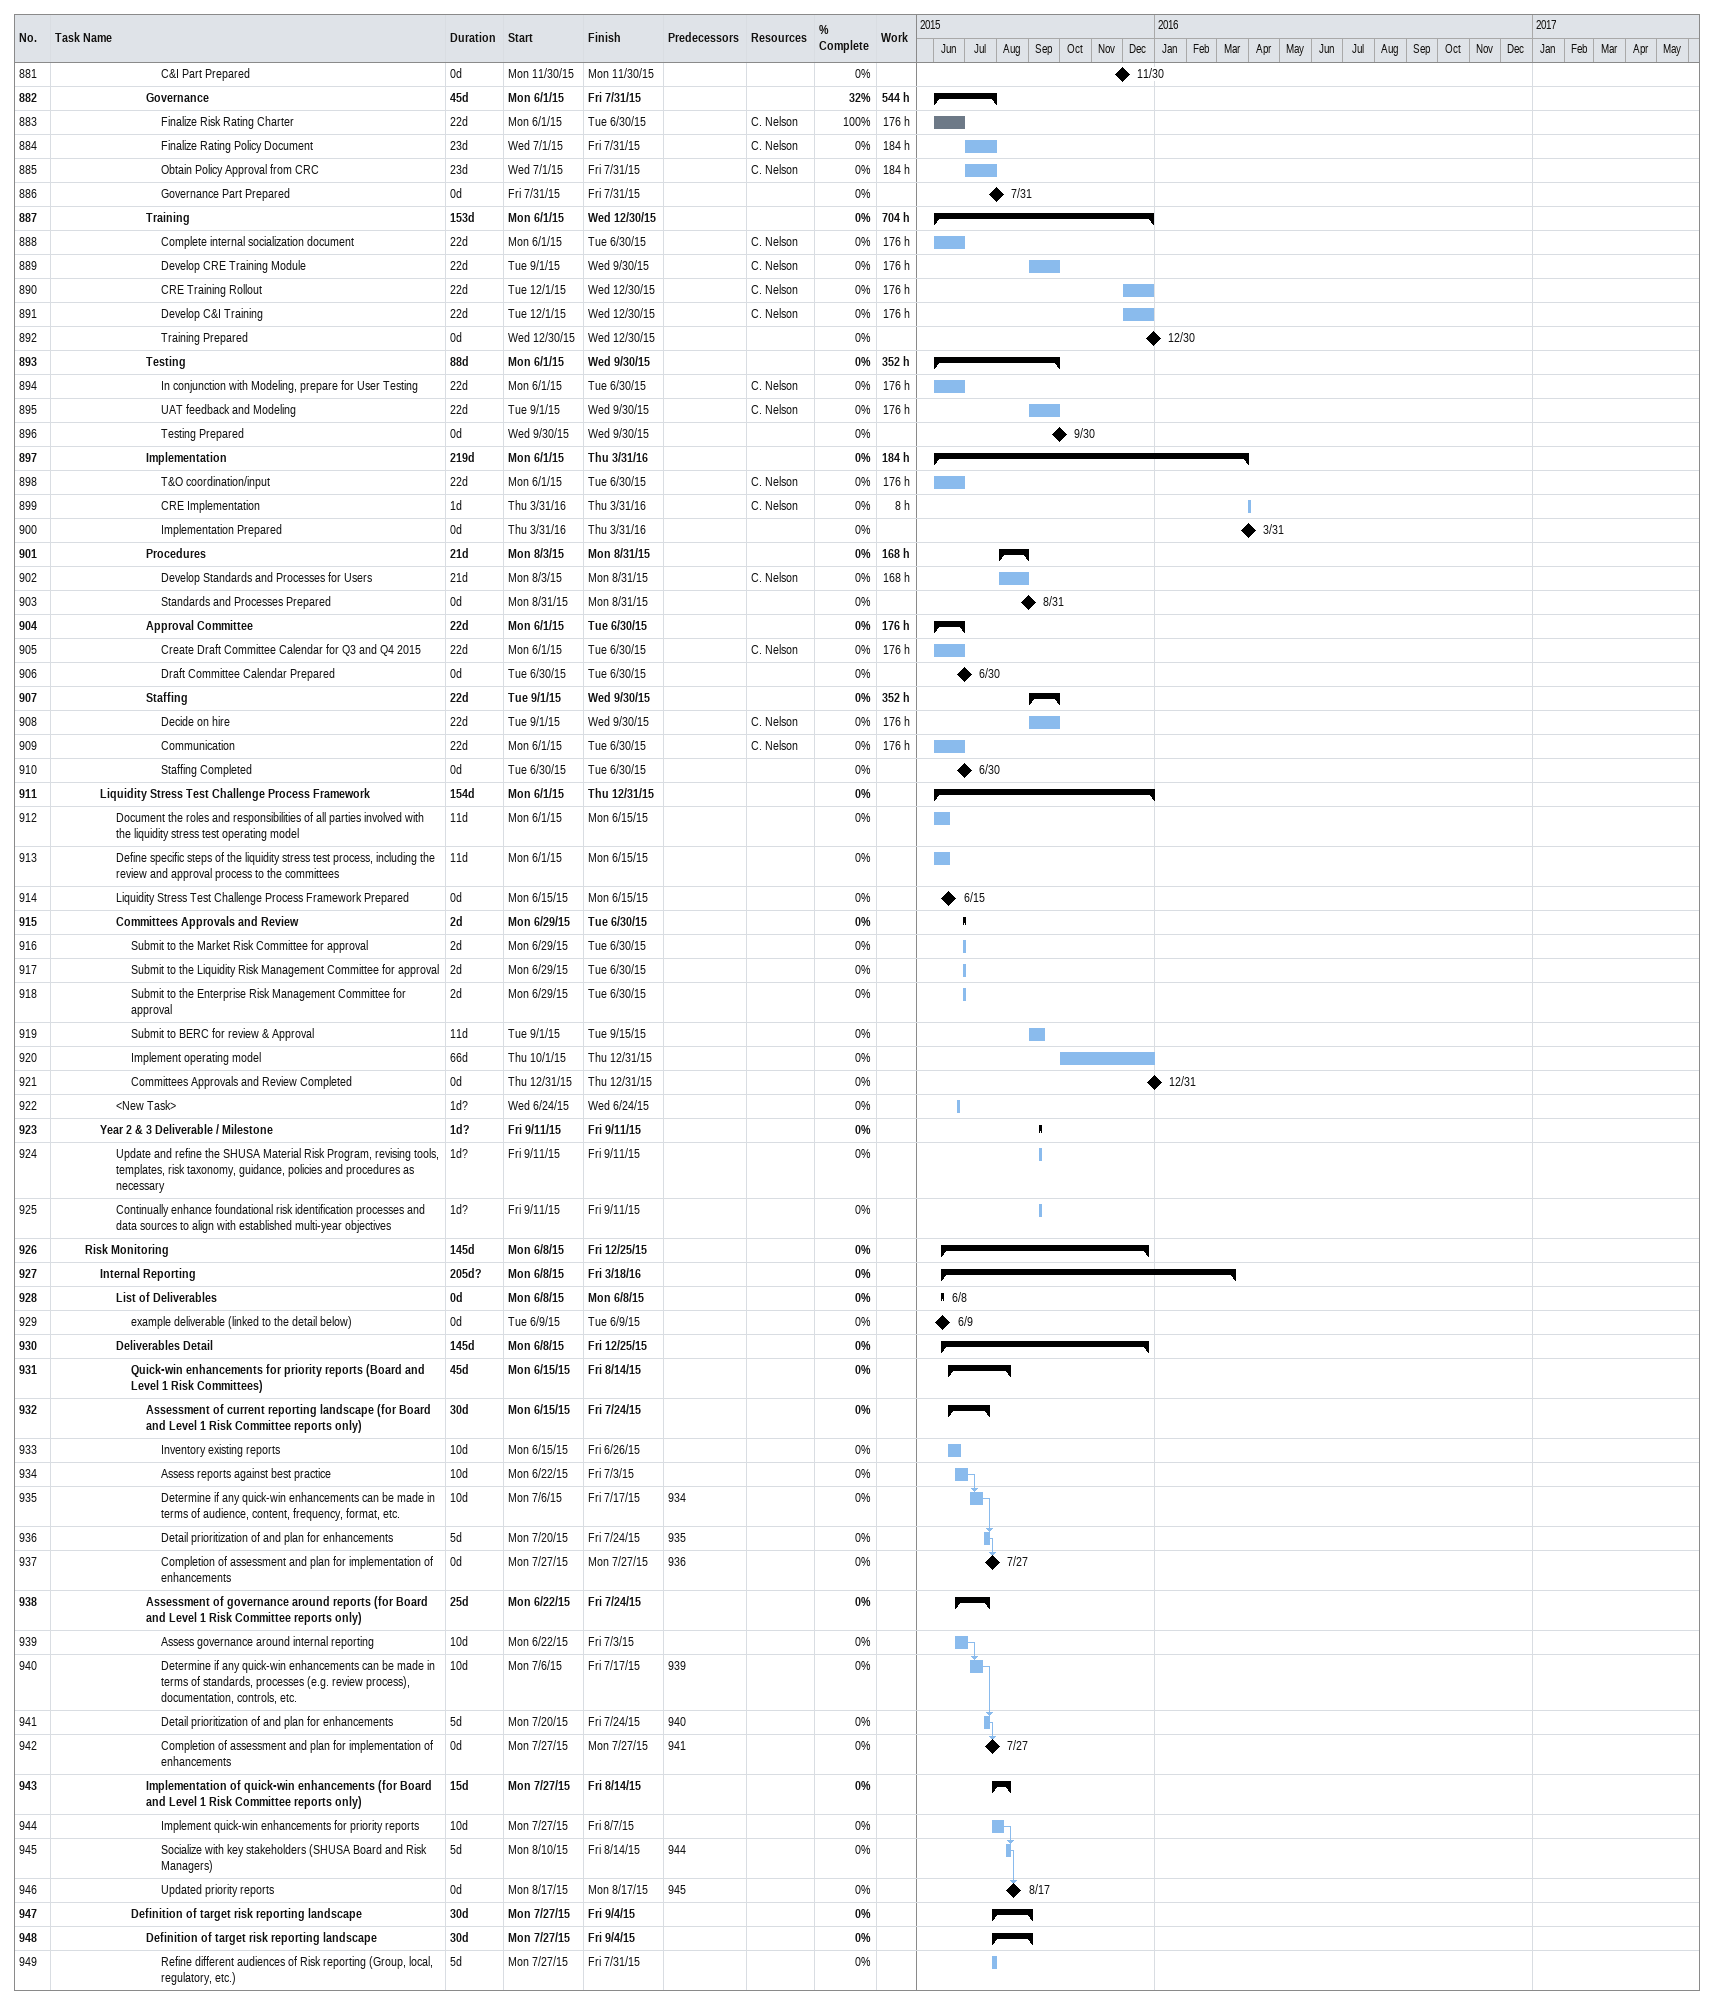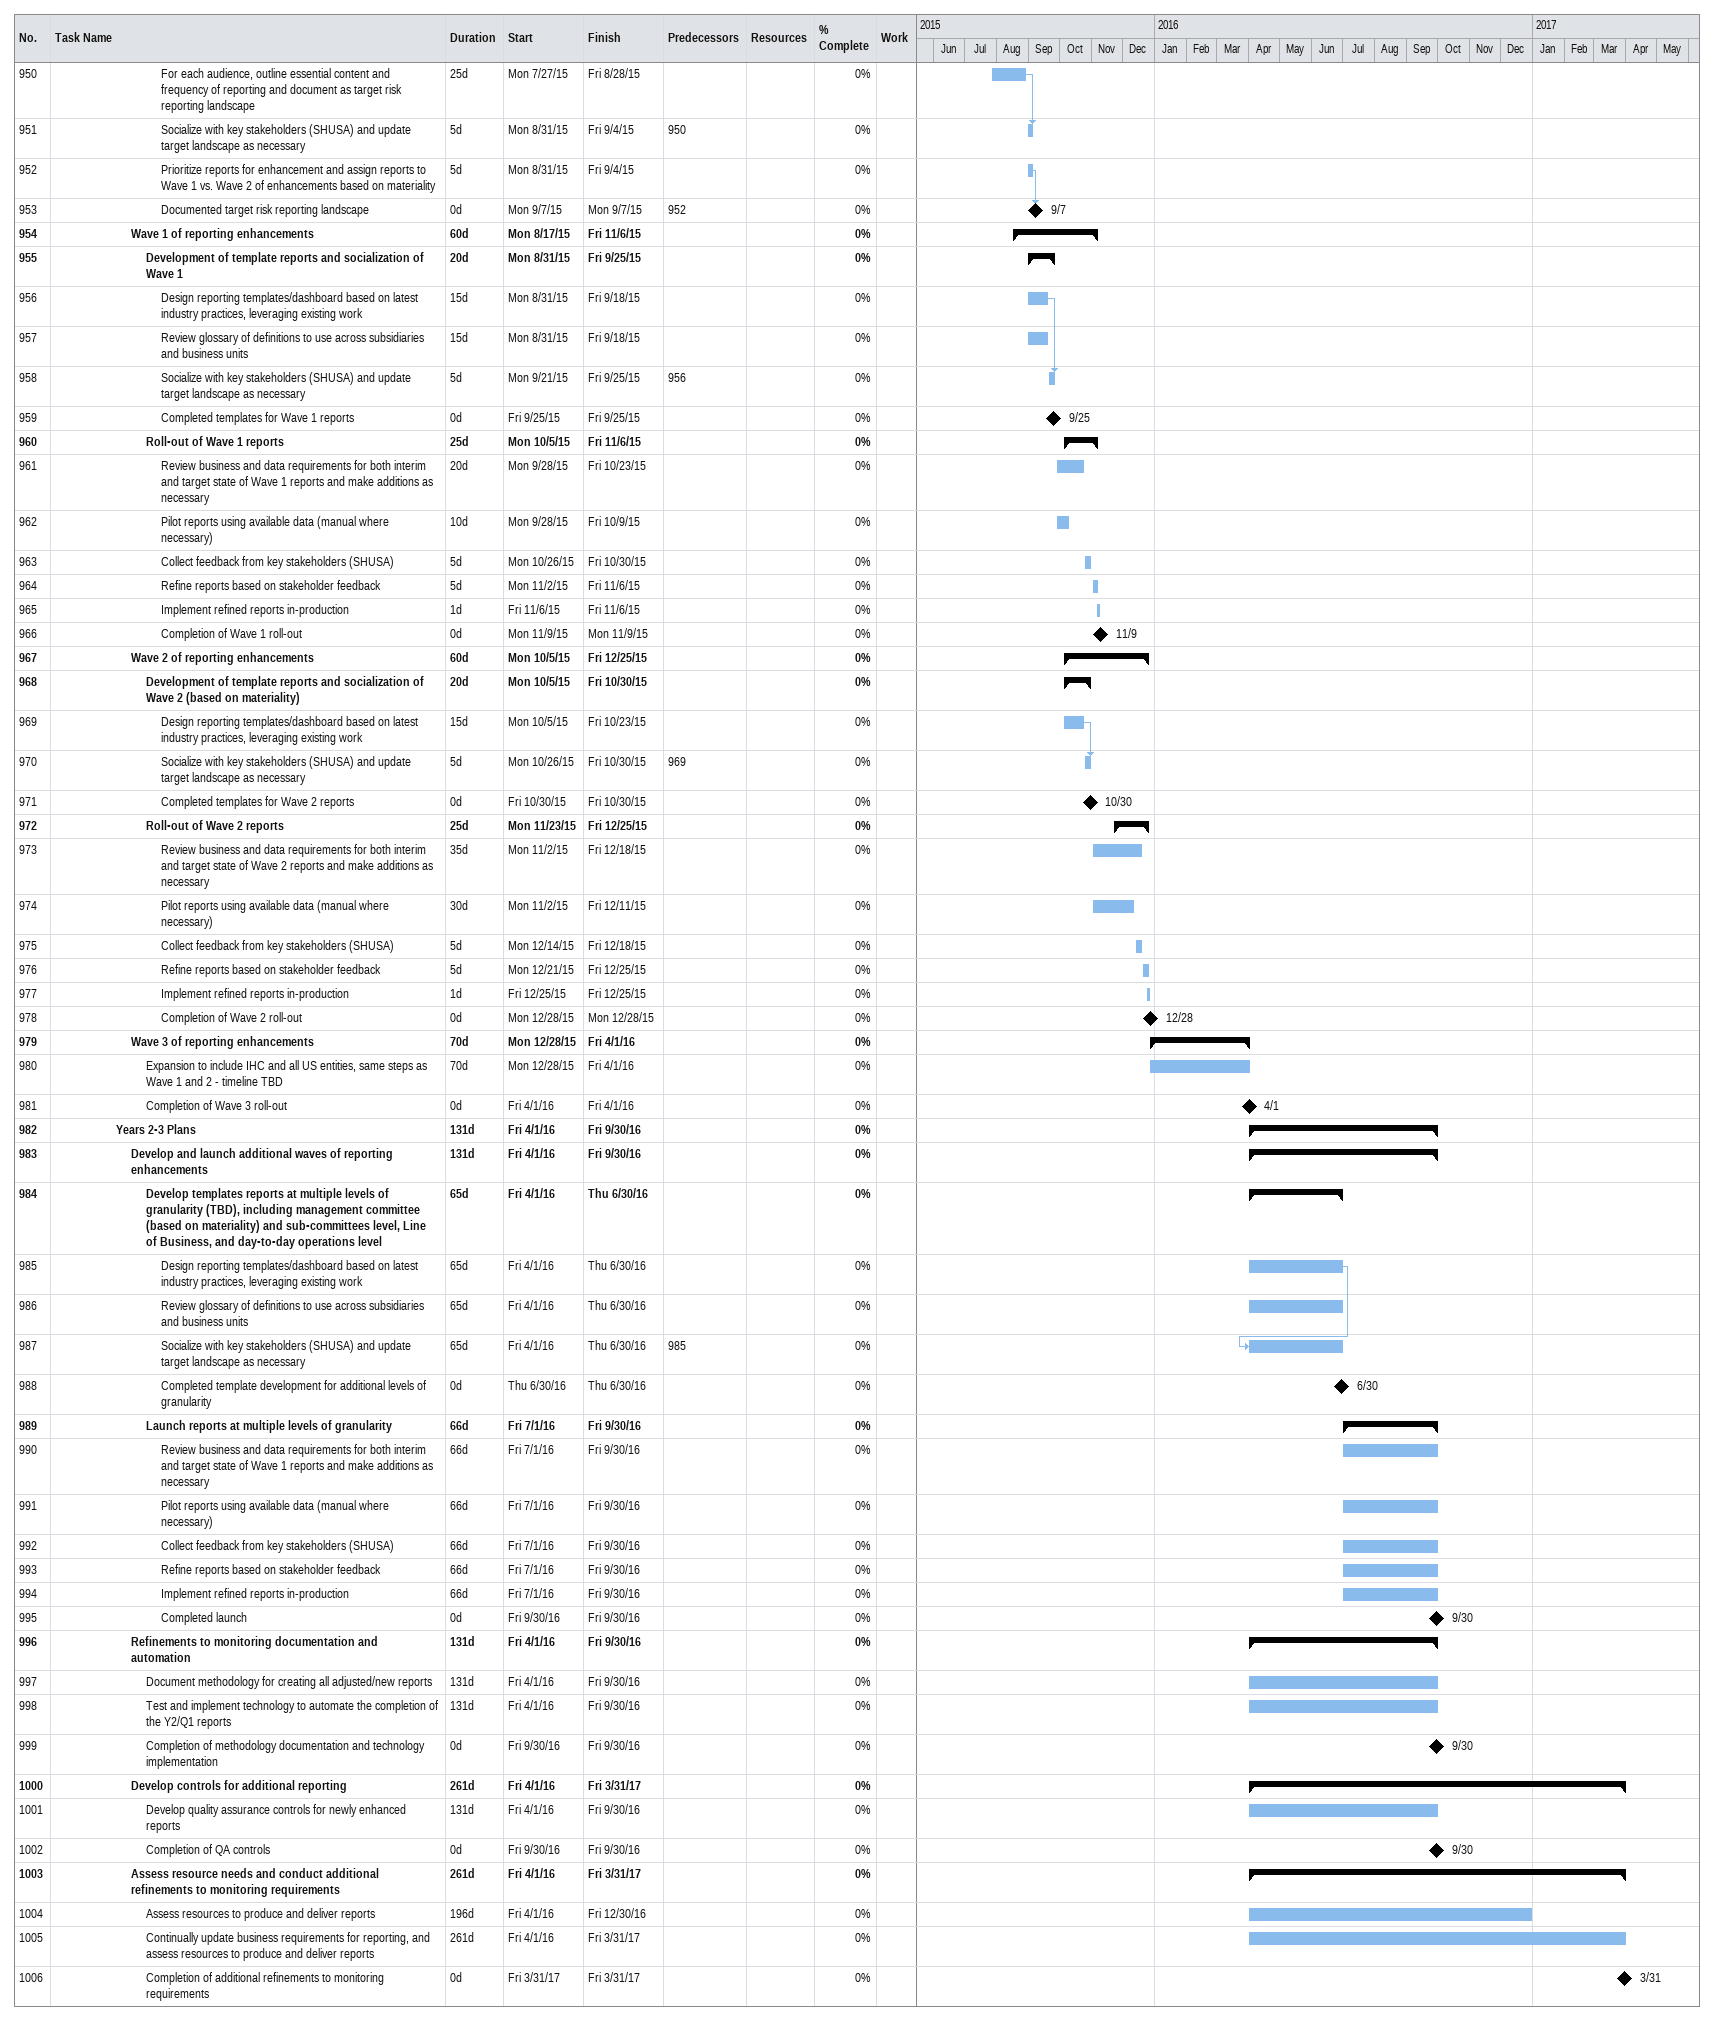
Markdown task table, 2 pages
| ID | Level | Task | Duration | Start | Finish | Predecessors | Resources | % complete | Work (h) |
|---|---|---|---|---|---|---|---|---|---|
| 881 | 8 | C&I Part Prepared | 0d | 2015-11-30 | 2015-11-30 |  |  | 0 |  |
| 882 | 7 | **Governance** | 45d | 2015-06-01 | 2015-07-31 |  |  | 32 | 544 |
| 883 | 8 | Finalize Risk Rating Charter | 22d | 2015-06-01 | 2015-06-30 |  | C. Nelson | 100 | 176 |
| 884 | 8 | Finalize Rating Policy Document | 23d | 2015-07-01 | 2015-07-31 |  | C. Nelson | 0 | 184 |
| 885 | 8 | Obtain Policy Approval from CRC | 23d | 2015-07-01 | 2015-07-31 |  | C. Nelson | 0 | 184 |
| 886 | 8 | Governance Part Prepared | 0d | 2015-07-31 | 2015-07-31 |  |  | 0 |  |
| 887 | 7 | **Training** | 153d | 2015-06-01 | 2015-12-30 |  |  | 0 | 704 |
| 888 | 8 | Complete internal socialization document | 22d | 2015-06-01 | 2015-06-30 |  | C. Nelson | 0 | 176 |
| 889 | 8 | Develop CRE Training Module | 22d | 2015-09-01 | 2015-09-30 |  | C. Nelson | 0 | 176 |
| 890 | 8 | CRE Training Rollout | 22d | 2015-12-01 | 2015-12-30 |  | C. Nelson | 0 | 176 |
| 891 | 8 | Develop C&I Training | 22d | 2015-12-01 | 2015-12-30 |  | C. Nelson | 0 | 176 |
| 892 | 8 | Training Prepared | 0d | 2015-12-30 | 2015-12-30 |  |  | 0 |  |
| 893 | 7 | **Testing** | 88d | 2015-06-01 | 2015-09-30 |  |  | 0 | 352 |
| 894 | 8 | In conjunction with Modeling, prepare for User Testing | 22d | 2015-06-01 | 2015-06-30 |  | C. Nelson | 0 | 176 |
| 895 | 8 | UAT feedback and Modeling | 22d | 2015-09-01 | 2015-09-30 |  | C. Nelson | 0 | 176 |
| 896 | 8 | Testing Prepared | 0d | 2015-09-30 | 2015-09-30 |  |  | 0 |  |
| 897 | 7 | **Implementation** | 219d | 2015-06-01 | 2016-03-31 |  |  | 0 | 184 |
| 898 | 8 | T&O coordination/input | 22d | 2015-06-01 | 2015-06-30 |  | C. Nelson | 0 | 176 |
| 899 | 8 | CRE Implementation | 1d | 2016-03-31 | 2016-03-31 |  | C. Nelson | 0 | 8 |
| 900 | 8 | Implementation Prepared | 0d | 2016-03-31 | 2016-03-31 |  |  | 0 |  |
| 901 | 7 | **Procedures** | 21d | 2015-08-03 | 2015-08-31 |  |  | 0 | 168 |
| 902 | 8 | Develop Standards and Processes for Users | 21d | 2015-08-03 | 2015-08-31 |  | C. Nelson | 0 | 168 |
| 903 | 8 | Standards and Processes Prepared | 0d | 2015-08-31 | 2015-08-31 |  |  | 0 |  |
| 904 | 7 | **Approval Committee** | 22d | 2015-06-01 | 2015-06-30 |  |  | 0 | 176 |
| 905 | 8 | Create Draft Committee Calendar for Q3 and Q4 2015 | 22d | 2015-06-01 | 2015-06-30 |  | C. Nelson | 0 | 176 |
| 906 | 8 | Draft Committee Calendar Prepared | 0d | 2015-06-30 | 2015-06-30 |  |  | 0 |  |
| 907 | 7 | **Staffing** | 22d | 2015-09-01 | 2015-09-30 |  |  | 0 | 352 |
| 908 | 8 | Decide on hire | 22d | 2015-09-01 | 2015-09-30 |  | C. Nelson | 0 | 176 |
| 909 | 8 | Communication | 22d | 2015-06-01 | 2015-06-30 |  | C. Nelson | 0 | 176 |
| 910 | 8 | Staffing Completed | 0d | 2015-06-30 | 2015-06-30 |  |  | 0 |  |
| 911 | 4 | **Liquidity Stress Test Challenge Process Framework** | 154d | 2015-06-01 | 2015-12-31 |  |  | 0 |  |
| 912 | 5 | Document the roles and responsibilities of all parties involved with the liquidity stress test operating model | 11d | 2015-06-01 | 2015-06-15 |  |  | 0 |  |
| 913 | 5 | Define specific steps of the liquidity stress test process, including the review and approval process to the committees | 11d | 2015-06-01 | 2015-06-15 |  |  | 0 |  |
| 914 | 5 | Liquidity Stress Test Challenge Process Framework Prepared | 0d | 2015-06-15 | 2015-06-15 |  |  | 0 |  |
| 915 | 5 | **Committees Approvals and Review** | 2d | 2015-06-29 | 2015-06-30 |  |  | 0 |  |
| 916 | 6 | Submit to the Market Risk Committee for approval | 2d | 2015-06-29 | 2015-06-30 |  |  | 0 |  |
| 917 | 6 | Submit to the Liquidity Risk Management Committee for approval | 2d | 2015-06-29 | 2015-06-30 |  |  | 0 |  |
| 918 | 6 | Submit to the Enterprise Risk Management Committee for approval | 2d | 2015-06-29 | 2015-06-30 |  |  | 0 |  |
| 919 | 6 | Submit to BERC for review & Approval | 11d | 2015-09-01 | 2015-09-15 |  |  | 0 |  |
| 920 | 6 | Implement operating model | 66d | 2015-10-01 | 2015-12-31 |  |  | 0 |  |
| 921 | 6 | Committees Approvals and Review Completed | 0d | 2015-12-31 | 2015-12-31 |  |  | 0 |  |
| 922 | 5 | <New Task> | 1d? | 2015-06-24 | 2015-06-24 |  |  | 0 |  |
| 923 | 4 | **Year 2 & 3 Deliverable / Milestone** | 1d? | 2015-09-11 | 2015-09-11 |  |  | 0 |  |
| 924 | 5 | Update and refine the SHUSA Material Risk Program, revising tools, templates, risk taxonomy, guidance, policies and procedures as necessary | 1d? | 2015-09-11 | 2015-09-11 |  |  | 0 |  |
| 925 | 5 | Continually enhance foundational risk identification processes and data sources to align with established multi-year objectives | 1d? | 2015-09-11 | 2015-09-11 |  |  | 0 |  |
| 926 | 3 | **Risk Monitoring** | 145d | 2015-06-08 | 2015-12-25 |  |  | 0 |  |
| 927 | 4 | **Internal Reporting** | 205d? | 2015-06-08 | 2016-03-18 |  |  | 0 |  |
| 928 | 5 | **List of Deliverables** | 0d | 2015-06-08 | 2015-06-08 |  |  | 0 |  |
| 929 | 6 | example deliverable (linked to the detail below) | 0d | 2015-06-09 | 2015-06-09 |  |  | 0 |  |
| 930 | 5 | **Deliverables Detail** | 145d | 2015-06-08 | 2015-12-25 |  |  | 0 |  |
| 931 | 6 | **Quick-win enhancements for priority reports (Board and Level 1 Risk Committees)** | 45d | 2015-06-15 | 2015-08-14 |  |  | 0 |  |
| 932 | 7 | **Assessment of current reporting landscape (for Board and Level 1 Risk Committee reports only)** | 30d | 2015-06-15 | 2015-07-24 |  |  | 0 |  |
| 933 | 8 | Inventory existing reports | 10d | 2015-06-15 | 2015-06-26 |  |  | 0 |  |
| 934 | 8 | Assess reports against best practice | 10d | 2015-06-22 | 2015-07-03 |  |  | 0 |  |
| 935 | 8 | Determine if any quick-win enhancements can be made in terms of audience, content, frequency, format, etc. | 10d | 2015-07-06 | 2015-07-17 | 934 |  | 0 |  |
| 936 | 8 | Detail prioritization of and plan for enhancements | 5d | 2015-07-20 | 2015-07-24 | 935 |  | 0 |  |
| 937 | 8 | Completion of assessment and plan for implementation of enhancements | 0d | 2015-07-27 | 2015-07-27 | 936 |  | 0 |  |
| 938 | 7 | **Assessment of governance around reports (for Board and Level 1 Risk Committee reports only)** | 25d | 2015-06-22 | 2015-07-24 |  |  | 0 |  |
| 939 | 8 | Assess governance around internal reporting | 10d | 2015-06-22 | 2015-07-03 |  |  | 0 |  |
| 940 | 8 | Determine if any quick-win enhancements can be made in terms of standards, processes (e.g. review process), documentation, controls, etc. | 10d | 2015-07-06 | 2015-07-17 | 939 |  | 0 |  |
| 941 | 8 | Detail prioritization of and plan for enhancements | 5d | 2015-07-20 | 2015-07-24 | 940 |  | 0 |  |
| 942 | 8 | Completion of assessment and plan for implementation of enhancements | 0d | 2015-07-27 | 2015-07-27 | 941 |  | 0 |  |
| 943 | 7 | **Implementation of quick-win enhancements (for Board and Level 1 Risk Committee reports only)** | 15d | 2015-07-27 | 2015-08-14 |  |  | 0 |  |
| 944 | 8 | Implement quick-win enhancements for priority reports | 10d | 2015-07-27 | 2015-08-07 |  |  | 0 |  |
| 945 | 8 | Socialize with key stakeholders (SHUSA Board and Risk Managers) | 5d | 2015-08-10 | 2015-08-14 | 944 |  | 0 |  |
| 946 | 8 | Updated priority reports | 0d | 2015-08-17 | 2015-08-17 | 945 |  | 0 |  |
| 947 | 6 | **Definition of target risk reporting landscape** | 30d | 2015-07-27 | 2015-09-04 |  |  | 0 |  |
| 948 | 7 | **Definition of target risk reporting landscape** | 30d | 2015-07-27 | 2015-09-04 |  |  | 0 |  |
| 949 | 8 | Refine different audiences of Risk reporting (Group, local, regulatory, etc.) | 5d | 2015-07-27 | 2015-07-31 |  |  | 0 |  |
| 950 | 8 | For each audience, outline essential content and frequency of reporting and document as target risk reporting landscape | 25d | 2015-07-27 | 2015-08-28 |  |  | 0 |  |
| 951 | 8 | Socialize with key stakeholders (SHUSA) and update target landscape as necessary | 5d | 2015-08-31 | 2015-09-04 | 950 |  | 0 |  |
| 952 | 8 | Prioritize reports for enhancement and assign reports to Wave 1 vs. Wave 2 of enhancements based on materiality | 5d | 2015-08-31 | 2015-09-04 |  |  | 0 |  |
| 953 | 8 | Documented target risk reporting landscape | 0d | 2015-09-07 | 2015-09-07 | 952 |  | 0 |  |
| 954 | 6 | **Wave 1 of reporting enhancements** | 60d | 2015-08-17 | 2015-11-06 |  |  | 0 |  |
| 955 | 7 | **Development of template reports and socialization of Wave 1** | 20d | 2015-08-31 | 2015-09-25 |  |  | 0 |  |
| 956 | 8 | Design reporting templates/dashboard based on latest industry practices, leveraging existing work | 15d | 2015-08-31 | 2015-09-18 |  |  | 0 |  |
| 957 | 8 | Review glossary of definitions to use across subsidiaries and business units | 15d | 2015-08-31 | 2015-09-18 |  |  | 0 |  |
| 958 | 8 | Socialize with key stakeholders (SHUSA) and update target landscape as necessary | 5d | 2015-09-21 | 2015-09-25 | 956 |  | 0 |  |
| 959 | 8 | Completed templates for Wave 1 reports | 0d | 2015-09-25 | 2015-09-25 |  |  | 0 |  |
| 960 | 7 | **Roll-out of Wave 1 reports** | 25d | 2015-10-05 | 2015-11-06 |  |  | 0 |  |
| 961 | 8 | Review business and data requirements for both interim and target state of Wave 1 reports and make additions as necessary | 20d | 2015-09-28 | 2015-10-23 |  |  | 0 |  |
| 962 | 8 | Pilot reports using available data (manual where necessary) | 10d | 2015-09-28 | 2015-10-09 |  |  | 0 |  |
| 963 | 8 | Collect feedback from key stakeholders (SHUSA) | 5d | 2015-10-26 | 2015-10-30 |  |  | 0 |  |
| 964 | 8 | Refine reports based on stakeholder feedback | 5d | 2015-11-02 | 2015-11-06 |  |  | 0 |  |
| 965 | 8 | Implement refined reports in-production | 1d | 2015-11-06 | 2015-11-06 |  |  | 0 |  |
| 966 | 8 | Completion of Wave 1 roll-out | 0d | 2015-11-09 | 2015-11-09 |  |  | 0 |  |
| 967 | 6 | **Wave 2 of reporting enhancements** | 60d | 2015-10-05 | 2015-12-25 |  |  | 0 |  |
| 968 | 7 | **Development of template reports and socialization of Wave 2 (based on materiality)** | 20d | 2015-10-05 | 2015-10-30 |  |  | 0 |  |
| 969 | 8 | Design reporting templates/dashboard based on latest industry practices, leveraging existing work | 15d | 2015-10-05 | 2015-10-23 |  |  | 0 |  |
| 970 | 8 | Socialize with key stakeholders (SHUSA) and update target landscape as necessary | 5d | 2015-10-26 | 2015-10-30 | 969 |  | 0 |  |
| 971 | 8 | Completed templates for Wave 2 reports | 0d | 2015-10-30 | 2015-10-30 |  |  | 0 |  |
| 972 | 7 | **Roll-out of Wave 2 reports** | 25d | 2015-11-23 | 2015-12-25 |  |  | 0 |  |
| 973 | 8 | Review business and data requirements for both interim and target state of Wave 2 reports and make additions as necessary | 35d | 2015-11-02 | 2015-12-18 |  |  | 0 |  |
| 974 | 8 | Pilot reports using available data (manual where necessary) | 30d | 2015-11-02 | 2015-12-11 |  |  | 0 |  |
| 975 | 8 | Collect feedback from key stakeholders (SHUSA) | 5d | 2015-12-14 | 2015-12-18 |  |  | 0 |  |
| 976 | 8 | Refine reports based on stakeholder feedback | 5d | 2015-12-21 | 2015-12-25 |  |  | 0 |  |
| 977 | 8 | Implement refined reports in-production | 1d | 2015-12-25 | 2015-12-25 |  |  | 0 |  |
| 978 | 8 | Completion of Wave 2 roll-out | 0d | 2015-12-28 | 2015-12-28 |  |  | 0 |  |
| 979 | 6 | **Wave 3 of reporting enhancements** | 70d | 2015-12-28 | 2016-04-01 |  |  | 0 |  |
| 980 | 7 | Expansion to include IHC and all US entities, same steps as Wave 1 and 2 - timeline TBD | 70d | 2015-12-28 | 2016-04-01 |  |  | 0 |  |
| 981 | 7 | Completion of Wave 3 roll-out | 0d | 2016-04-01 | 2016-04-01 |  |  | 0 |  |
| 982 | 5 | **Years 2-3 Plans** | 131d | 2016-04-01 | 2016-09-30 |  |  | 0 |  |
| 983 | 6 | **Develop and launch additional waves of reporting enhancements** | 131d | 2016-04-01 | 2016-09-30 |  |  | 0 |  |
| 984 | 7 | **Develop templates reports at multiple levels of granularity (TBD), including management committee (based on materiality) and sub-committees level, Line of Business, and day-to-day operations level** | 65d | 2016-04-01 | 2016-06-30 |  |  | 0 |  |
| 985 | 8 | Design reporting templates/dashboard based on latest industry practices, leveraging existing work | 65d | 2016-04-01 | 2016-06-30 |  |  | 0 |  |
| 986 | 8 | Review glossary of definitions to use across subsidiaries and business units | 65d | 2016-04-01 | 2016-06-30 |  |  | 0 |  |
| 987 | 8 | Socialize with key stakeholders (SHUSA) and update target landscape as necessary | 65d | 2016-04-01 | 2016-06-30 | 985 |  | 0 |  |
| 988 | 8 | Completed template development for additional levels of granularity | 0d | 2016-06-30 | 2016-06-30 |  |  | 0 |  |
| 989 | 7 | **Launch reports at multiple levels of granularity** | 66d | 2016-07-01 | 2016-09-30 |  |  | 0 |  |
| 990 | 8 | Review business and data requirements for both interim and target state of Wave 1 reports and make additions as necessary | 66d | 2016-07-01 | 2016-09-30 |  |  | 0 |  |
| 991 | 8 | Pilot reports using available data (manual where necessary) | 66d | 2016-07-01 | 2016-09-30 |  |  | 0 |  |
| 992 | 8 | Collect feedback from key stakeholders (SHUSA) | 66d | 2016-07-01 | 2016-09-30 |  |  | 0 |  |
| 993 | 8 | Refine reports based on stakeholder feedback | 66d | 2016-07-01 | 2016-09-30 |  |  | 0 |  |
| 994 | 8 | Implement refined reports in-production | 66d | 2016-07-01 | 2016-09-30 |  |  | 0 |  |
| 995 | 8 | Completed launch | 0d | 2016-09-30 | 2016-09-30 |  |  | 0 |  |
| 996 | 6 | **Refinements to monitoring documentation and automation** | 131d | 2016-04-01 | 2016-09-30 |  |  | 0 |  |
| 997 | 7 | Document methodology for creating all adjusted/new reports | 131d | 2016-04-01 | 2016-09-30 |  |  | 0 |  |
| 998 | 7 | Test and implement technology to automate the completion of the Y2/Q1 reports | 131d | 2016-04-01 | 2016-09-30 |  |  | 0 |  |
| 999 | 7 | Completion of methodology documentation and technology implementation | 0d | 2016-09-30 | 2016-09-30 |  |  | 0 |  |
| 1000 | 6 | **Develop controls for additional reporting** | 261d | 2016-04-01 | 2017-03-31 |  |  | 0 |  |
| 1001 | 7 | Develop quality assurance controls for newly enhanced reports | 131d | 2016-04-01 | 2016-09-30 |  |  | 0 |  |
| 1002 | 7 | Completion of QA controls | 0d | 2016-09-30 | 2016-09-30 |  |  | 0 |  |
| 1003 | 6 | **Assess resource needs and conduct additional refinements to monitoring requirements** | 261d | 2016-04-01 | 2017-03-31 |  |  | 0 |  |
| 1004 | 7 | Assess resources to produce and deliver reports | 196d | 2016-04-01 | 2016-12-30 |  |  | 0 |  |
| 1005 | 7 | Continually update business requirements for reporting, and assess resources to produce and deliver reports | 261d | 2016-04-01 | 2017-03-31 |  |  | 0 |  |
| 1006 | 7 | Completion of additional refinements to monitoring requirements | 0d | 2017-03-31 | 2017-03-31 |  |  | 0 |  |
